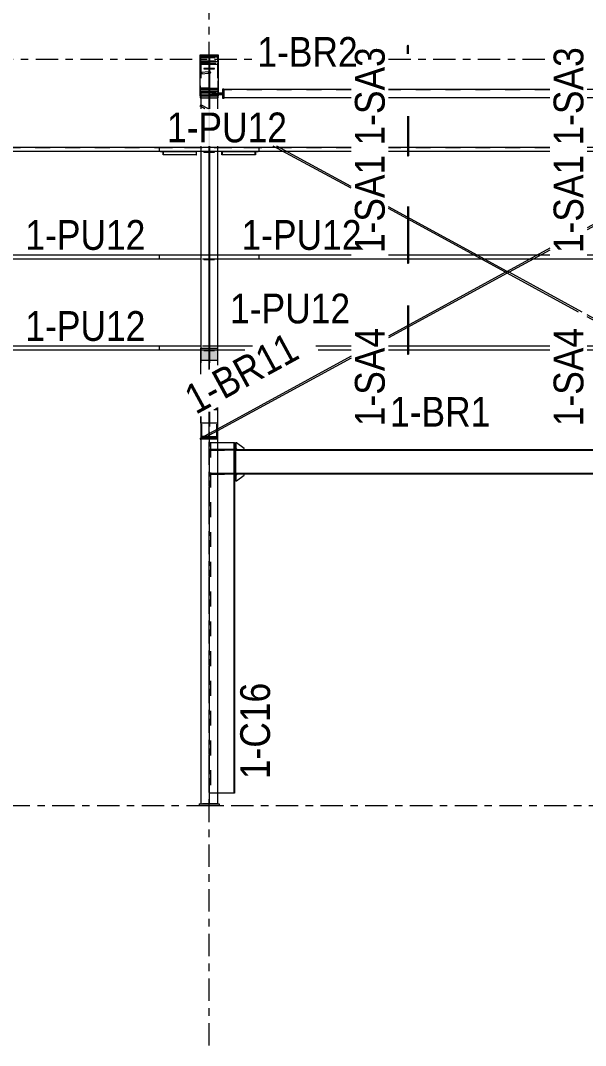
# Model space of a CAD drawing. Header units: millimetres. Extents: x -49 to 1122, y -181 to 639.
# Drawn here: x 477.7 to 553.6, y -10 to 127.7 of the extents above; entities that cross this region are included whole.
import ezdxf

# ---------------------------------------------------------------- set-up
doc = ezdxf.new("R2010")
doc.units = ezdxf.units.MM
for name, pattern in [('XKITLINE00', [0]), ('XKITLINE02', [4, 2, -2]), ('XKITLINE03', [6, 3, -1, 1, -1])]:
    doc.linetypes.add(name, pattern=pattern)
for name, color, linetype, lineweight in [('Part', 2, 'Continuous', 0), ('PartMark', 7, 'Continuous', 0), ('S-grid', 1, 'Continuous', 0)]:
    doc.layers.add(name, color=color, linetype=linetype, lineweight=lineweight)
doc.styles.add('ARIAL', font='ARIAL.TTF')

# ---------------------------------------------------------------- blocks, each defined once
blk = doc.blocks.new('*A18')
at = {"layer": 'Part'}
blk.add_hatch(color=3, dxfattribs=at).paths.add_polyline_path([(500.83, 110.03), (500.83, 110.06), (501.35, 110.06), (501.35, 109.61), (501.32, 109.61), (501.32, 110.03)], flags=17)
blk = doc.blocks.new('*A19')
at = {"layer": 'Part'}
blk.add_hatch(color=3, dxfattribs=at).paths.add_polyline_path([(504.76, 109.61), (504.76, 110.06), (505.28, 110.06), (505.28, 110.03), (504.79, 110.03), (504.79, 109.61)], flags=17)
blk = doc.blocks.new('*A20')
at = {"layer": 'Part'}
blk.add_hatch(color=3, dxfattribs=at).paths.add_polyline_path([(501.83, 117.55), (501.83, 117.82), (504.28, 117.82), (504.28, 117.55)], flags=17)
blk = doc.blocks.new('*A21')
at = {"layer": 'Part'}
blk.add_hatch(color=3, dxfattribs=at).paths.add_polyline_path([(501.83, 117.28), (501.83, 117.55), (504.28, 117.55), (504.28, 117.28)], flags=17)
blk = doc.blocks.new('*A22')
at = {"layer": 'Part'}
blk.add_hatch(color=3, dxfattribs=at).paths.add_polyline_path([(529.72, 124.35), (529.77, 124.33), (529.79, 124.29), (529.77, 124.24), (529.72, 124.22), (529.68, 124.24), (529.66, 124.29), (529.68, 124.33)], flags=17)
blk = doc.blocks.new('*A23')
at = {"layer": 'Part'}
blk.add_hatch(color=3, dxfattribs=at).paths.add_polyline_path([(503.01, 117.82), (503.01, 118.44), (503.1, 118.44), (503.1, 117.82)], flags=17)
blk = doc.blocks.new('*A24')
at = {"layer": 'Part'}
blk.add_hatch(color=3, dxfattribs=at).paths.add_polyline_path([(501.94, 122.76), (501.94, 122.91), (504.17, 122.91), (504.17, 122.76), (503.1, 122.76), (503.1, 118.59), (504.17, 118.59), (504.17, 118.44), (501.94, 118.44), (501.94, 118.59), (503.01, 118.59), (503.01, 122.76)], flags=17)
blk = doc.blocks.new('*A26')
at = {"layer": 'Part'}
blk.add_hatch(color=3, dxfattribs=at).paths.add_polyline_path([(503.1, 120.79), (503.23, 120.75), (503.27, 120.68), (503.2, 120.6), (503.07, 120.56), (502.94, 120.6), (502.9, 120.68), (502.96, 120.75)], flags=17)
blk = doc.blocks.new('*A57')
at = {"layer": 'Part'}
blk.add_hatch(color=3, dxfattribs=at).paths.add_polyline_path([(503.11, 117.28), (503.11, 83.68), (504.17, 83.68), (504.17, 82.06), (501.94, 82.06), (501.94, 83.68), (503, 83.68), (503, 117.28)], flags=17)
blk = doc.blocks.new('*A434')
at = {"layer": 'S-grid', "color": 1, "linetype": 'XKITLINE03', "lineweight": 0}
for p, q in [((473.77, 122.5), (509.02, 122.5)), ((527.11, 122.5), (548.77, 122.5))]:
    blk.add_line(p, q, dxfattribs=at)
blk = doc.blocks.new('*A435')
at = {"layer": 'S-grid', "color": 1, "linetype": 'XKITLINE03', "lineweight": 0}
blk.add_line((-10, 22.22), (1096.06, 22.22), dxfattribs=at)
blk = doc.blocks.new('*A436')
at = {"layer": 'Part', "color": 7, "linetype": 'XKITLINE02', "lineweight": 0}
for p, q in [((584.17, 116.36), (581.94, 115.15)), ((584.17, 116.1), (581.94, 114.89)), ((543.06, 93.97), (542.82, 93.85)), ((543.29, 93.85), (543.06, 93.72)), ((504.17, 72.8), (501.94, 71.59)), ((504.17, 72.55), (501.94, 71.34)), ((501.88, 71.43), (501.92, 71.36))]:
    blk.add_line(p, q, dxfattribs=at)
at = {"layer": 'Part', "color": 2, "linetype": 'XKITLINE00', "lineweight": 0}
for p, q in [((584.17, 116.36), (584.17, 116.36)), ((584.17, 116.36), (584.28, 116.16)), ((584.28, 116.16), (584.17, 116.1)), ((581.94, 115.15), (553.77, 99.81)), ((581.94, 114.89), (553.77, 99.56)), ((548.77, 97.09), (543.06, 93.97)), ((548.77, 96.83), (543.29, 93.85)), ((542.82, 93.85), (527.11, 85.29)), ((543.06, 93.72), (527.11, 85.04)), ((522.11, 82.57), (504.17, 72.8)), ((522.11, 82.31), (504.17, 72.55)), ((501.94, 71.59), (501.83, 71.53)), ((501.88, 71.43), (501.83, 71.53)), ((501.94, 71.33), (501.88, 71.43)), ((501.94, 71.33), (501.94, 71.34))]:
    blk.add_line(p, q, dxfattribs=at)
blk = doc.blocks.new('*A437')
at = {"layer": 'Part', "color": 2, "linetype": 'XKITLINE00', "lineweight": 0}
for p, q in [((501.83, 116.16), (501.94, 116.36)), ((501.94, 116.1), (501.83, 116.16)), ((501.94, 116.36), (501.94, 116.36)), ((522.11, 105.13), (511.66, 110.81)), ((522.11, 105.38), (512.13, 110.81)), ((543.06, 93.97), (527.11, 102.66)), ((542.82, 93.85), (527.11, 102.4)), ((552.63, 88.51), (543.06, 93.72)), ((553.1, 88.51), (543.29, 93.85)), ((581.94, 72.8), (553.77, 88.14)), ((581.94, 72.55), (553.77, 87.89)), ((584.28, 71.53), (584.17, 71.59)), ((584.28, 71.53), (584.17, 71.33)), ((584.17, 71.33), (584.17, 71.34))]:
    blk.add_line(p, q, dxfattribs=at)
at = {"layer": 'Part', "color": 7, "linetype": 'XKITLINE02', "lineweight": 0}
for p, q in [((502.95, 115.81), (501.94, 116.36)), ((502.48, 115.81), (501.94, 116.1)), ((543.06, 93.72), (542.82, 93.85)), ((543.29, 93.85), (543.06, 93.97)), ((584.17, 71.59), (581.94, 72.8)), ((584.17, 71.34), (581.94, 72.55))]:
    blk.add_line(p, q, dxfattribs=at)
blk = doc.blocks.new('*A438')
at = {"layer": 'Part', "color": 2, "linetype": 'XKITLINE00', "lineweight": 0}
for p, q in [((496.39, 83.39), (496.39, 83.94)), ((501.94, 83.94), (496.39, 83.94)), ((496.39, 83.39), (496.39, 83.39)), ((501.94, 83.39), (496.39, 83.39)), ((508.85, 83.94), (504.17, 83.94)), ((507.82, 83.39), (504.17, 83.39)), ((522.11, 83.94), (517.37, 83.94)), ((522.11, 83.39), (517.68, 83.39)), ((548.77, 83.94), (527.11, 83.94)), ((548.77, 83.39), (527.11, 83.39)), ((561.01, 83.94), (553.77, 83.94)), ((562.03, 83.39), (553.77, 83.39)), ((568.74, 83.94), (561.48, 83.94)), ((568.44, 83.39), (562.5, 83.39)), ((581.94, 83.94), (577.27, 83.94)), ((581.94, 83.39), (578.29, 83.39)), ((589.72, 83.94), (584.17, 83.94)), ((589.72, 83.39), (584.17, 83.39)), ((589.72, 83.94), (589.72, 83.39))]:
    blk.add_line(p, q, dxfattribs=at)
at = {"layer": 'Part', "color": 7, "linetype": 'XKITLINE02', "lineweight": 0}
for p, q in [((508.81, 83.92), (496.39, 83.92)), ((507.86, 83.41), (496.39, 83.41)), ((504.17, 83.94), (501.94, 83.94)), ((504.17, 83.39), (501.94, 83.39)), ((522.11, 83.92), (517.38, 83.92)), ((522.11, 83.41), (517.66, 83.41)), ((548.77, 83.92), (527.11, 83.92)), ((548.77, 83.41), (527.11, 83.41)), ((568.73, 83.92), (553.77, 83.92)), ((568.45, 83.41), (553.77, 83.41)), ((561.48, 83.94), (561.01, 83.94)), ((562.5, 83.39), (562.03, 83.39)), ((589.72, 83.92), (577.3, 83.92)), ((589.72, 83.41), (578.25, 83.41)), ((584.17, 83.94), (581.94, 83.94)), ((584.17, 83.39), (581.94, 83.39))]:
    blk.add_line(p, q, dxfattribs=at)
blk = doc.blocks.new('*A439')
at = {"layer": 'Part', "color": 2, "linetype": 'XKITLINE00', "lineweight": 0}
for p, q in [((496.39, 95.61), (496.39, 96.17)), ((501.94, 96.17), (496.39, 96.17)), ((496.39, 95.61), (496.39, 95.61)), ((501.94, 95.61), (496.39, 95.61)), ((522.11, 96.17), (504.17, 96.17)), ((539.58, 95.61), (504.17, 95.61)), ((538.56, 96.17), (527.11, 96.17)), ((547.08, 96.17), (539.03, 96.17)), ((546.06, 95.61), (540.05, 95.61)), ((581.94, 95.61), (546.53, 95.61)), ((548.77, 96.17), (547.55, 96.17)), ((581.94, 96.17), (553.77, 96.17)), ((589.72, 96.17), (584.17, 96.17)), ((589.72, 95.61), (584.17, 95.61)), ((589.72, 96.17), (589.72, 95.61))]:
    blk.add_line(p, q, dxfattribs=at)
at = {"layer": 'Part', "color": 7, "linetype": 'XKITLINE02', "lineweight": 0}
for p, q in [((522.11, 96.15), (496.39, 96.15)), ((589.72, 95.63), (496.39, 95.63)), ((504.17, 96.17), (501.94, 96.17)), ((504.17, 95.61), (501.94, 95.61)), ((548.77, 96.15), (527.11, 96.15)), ((539.03, 96.17), (538.56, 96.17)), ((540.05, 95.61), (539.58, 95.61)), ((546.53, 95.61), (546.06, 95.61)), ((547.55, 96.17), (547.08, 96.17)), ((589.72, 96.15), (553.77, 96.15)), ((584.17, 96.17), (581.94, 96.17)), ((584.17, 95.61), (581.94, 95.61))]:
    blk.add_line(p, q, dxfattribs=at)
blk = doc.blocks.new('*A440')
at = {"layer": 'Part', "color": 2, "linetype": 'XKITLINE00', "lineweight": 0}
for p, q in [((496.39, 110.06), (496.39, 110.61)), ((501.94, 110.61), (496.39, 110.61)), ((512.03, 110.61), (504.17, 110.61)), ((522.11, 110.61), (512.5, 110.61)), ((548.77, 110.61), (527.11, 110.61)), ((573.61, 110.61), (553.77, 110.61)), ((581.94, 110.61), (574.08, 110.61)), ((589.72, 110.61), (584.17, 110.61)), ((589.72, 110.61), (589.72, 110.06)), ((496.39, 110.06), (496.39, 110.06)), ((496.87, 110.06), (496.39, 110.06)), ((501.94, 110.06), (501.35, 110.06)), ((504.76, 110.06), (504.17, 110.06)), ((513.05, 110.06), (509.24, 110.06)), ((522.11, 110.06), (513.52, 110.06)), ((548.77, 110.06), (527.11, 110.06)), ((572.59, 110.06), (553.77, 110.06)), ((576.87, 110.06), (573.06, 110.06)), ((581.94, 110.06), (581.35, 110.06)), ((584.76, 110.06), (584.17, 110.06)), ((589.72, 110.06), (589.24, 110.06))]:
    blk.add_line(p, q, dxfattribs=at)
at = {"layer": 'Part', "color": 7, "linetype": 'XKITLINE02', "lineweight": 0}
for p, q in [((522.11, 110.59), (496.39, 110.59)), ((504.17, 110.61), (501.94, 110.61)), ((512.5, 110.61), (512.03, 110.61)), ((548.77, 110.59), (527.11, 110.59)), ((589.72, 110.59), (553.77, 110.59)), ((574.08, 110.61), (573.61, 110.61)), ((584.17, 110.61), (581.94, 110.61)), ((522.11, 110.08), (496.39, 110.08)), ((501.35, 110.06), (496.87, 110.06)), ((504.17, 110.06), (501.94, 110.06)), ((509.24, 110.06), (504.76, 110.06)), ((513.52, 110.06), (513.05, 110.06)), ((548.77, 110.08), (527.11, 110.08)), ((589.72, 110.08), (553.77, 110.08)), ((573.06, 110.06), (572.59, 110.06)), ((581.35, 110.06), (576.87, 110.06)), ((584.17, 110.06), (581.94, 110.06)), ((589.24, 110.06), (584.76, 110.06))]:
    blk.add_line(p, q, dxfattribs=at)
blk = doc.blocks.new('*A441')
at = {"layer": 'Part', "color": 2, "linetype": 'XKITLINE00', "lineweight": 0}
for p, q in [((506.63, 70.07), (579.48, 70.07)), ((506.63, 69.97), (579.48, 69.97)), ((579.48, 66.84), (506.63, 66.84)), ((579.48, 66.74), (506.63, 66.74))]:
    blk.add_line(p, q, dxfattribs=at)
at = {"layer": 'Part', "color": 7, "linetype": 'XKITLINE02', "lineweight": 0}
for p, q in [((506.63, 66.74), (506.63, 70.07)), ((579.48, 70.07), (579.48, 66.74))]:
    blk.add_line(p, q, dxfattribs=at)
blk = doc.blocks.new('*A442')
at = {"layer": 'Part', "color": 2, "linetype": 'XKITLINE00', "lineweight": 0}
for p, q in [((522.11, 118.4), (505, 118.4)), ((548.77, 118.4), (527.11, 118.4)), ((581.11, 118.4), (553.77, 118.4)), ((522.11, 117.29), (505, 117.29)), ((548.77, 117.29), (527.11, 117.29)), ((581.11, 117.29), (553.77, 117.29))]:
    blk.add_line(p, q, dxfattribs=at)
at = {"layer": 'Part', "color": 7, "linetype": 'XKITLINE02', "lineweight": 0}
for p, q in [((505, 117.29), (505, 118.4)), ((581.11, 117.29), (581.11, 118.4)), ((522.11, 118.36), (505, 118.36)), ((505, 117.34), (522.11, 117.34)), ((548.77, 118.36), (527.11, 118.36)), ((527.11, 117.34), (548.77, 117.34)), ((581.11, 118.36), (553.77, 118.36)), ((553.77, 117.34), (581.11, 117.34))]:
    blk.add_line(p, q, dxfattribs=at)
blk = doc.blocks.new('*A501')
at = {"layer": 'Part', "color": 7, "linetype": 'XKITLINE02', "lineweight": 0}
for p, q in [((503.03, 110), (503.08, 110)), ((503.03, 108.89), (503.03, 110)), ((503.03, 110), (503.08, 110)), ((503.03, 108.89), (503.08, 108.89)), ((503.08, 108.89), (503.08, 110))]:
    blk.add_line(p, q, dxfattribs=at)
blk = doc.blocks.new('*A502')
at = {"layer": 'Part', "color": 7, "linetype": 'XKITLINE02', "lineweight": 0}
for p, q in [((503.78, 110.06), (502.33, 110.06)), ((502.33, 110), (502.33, 110.06)), ((502.33, 110), (503.78, 110)), ((503.78, 110), (503.78, 110.06))]:
    blk.add_line(p, q, dxfattribs=at)
blk = doc.blocks.new('*A503')
at = {"layer": 'Part', "color": 7, "linetype": 'XKITLINE02', "lineweight": 0}
for p, q in [((503.78, 121.22), (502.33, 121.22)), ((502.33, 121.22), (502.33, 121.16)), ((502.33, 121.16), (503.78, 121.16)), ((503.78, 121.16), (503.78, 121.22))]:
    blk.add_line(p, q, dxfattribs=at)
blk = doc.blocks.new('*A504')
at = {"layer": 'Part', "color": 7, "linetype": 'XKITLINE02', "lineweight": 0}
for p, q in [((503, 122.7), (503, 121.22)), ((503.11, 122.7), (503, 122.7)), ((503.11, 121.22), (503.11, 122.7)), ((503, 122.03), (503.11, 122.03)), ((503, 121.77), (503.11, 121.77)), ((503, 121.22), (503.11, 121.22)), ((503.11, 121.22), (503, 121.22))]:
    blk.add_line(p, q, dxfattribs=at)
blk = doc.blocks.new('*A505')
at = {"layer": 'Part', "color": 2, "linetype": 'XKITLINE00', "lineweight": 0}
for p, q in [((496.5, 110.03), (496.5, 110.06)), ((500.83, 110.03), (496.5, 110.03)), ((501.35, 110.06), (496.87, 110.06)), ((496.87, 109.61), (496.87, 110.03)), ((501.32, 109.61), (496.87, 109.61)), ((500.83, 110.03), (500.83, 110.06)), ((501.32, 110.03), (500.83, 110.03)), ((501.32, 110.03), (501.32, 109.61)), ((501.32, 109.61), (501.35, 109.61)), ((501.35, 109.61), (501.35, 110.06))]:
    blk.add_line(p, q, dxfattribs=at)
at = {"layer": 'Part', "color": 7, "linetype": 'XKITLINE02', "lineweight": 0}
for p, q in [((496.87, 110.06), (496.5, 110.06)), ((496.89, 109.61), (496.87, 109.61)), ((496.89, 110.06), (496.89, 109.61))]:
    blk.add_line(p, q, dxfattribs=at)
blk = doc.blocks.new('*A506')
at = {"layer": 'Part', "color": 2, "linetype": 'XKITLINE00', "lineweight": 0}
for p, q in [((504.76, 109.61), (504.76, 110.06)), ((504.76, 110.06), (505.28, 110.06)), ((509.25, 109.61), (504.76, 109.61)), ((509.61, 110.03), (504.79, 110.03)), ((504.79, 110.03), (504.79, 109.61)), ((509.24, 110.06), (505.28, 110.06)), ((505.28, 110.06), (505.28, 110.03)), ((509.25, 110.03), (509.25, 109.61)), ((509.61, 110.06), (509.61, 110.03))]:
    blk.add_line(p, q, dxfattribs=at)
at = {"layer": 'Part', "color": 7, "linetype": 'XKITLINE02', "lineweight": 0}
for p, q in [((509.23, 109.61), (509.23, 110.06)), ((509.23, 110.06), (509.61, 110.06)), ((509.61, 110.03), (509.25, 110.03))]:
    blk.add_line(p, q, dxfattribs=at)
blk = doc.blocks.new('*A507')
at = {"layer": 'Part', "color": 2, "linetype": 'XKITLINE00', "lineweight": 0}
for p, q in [((501.83, 117.55), (501.83, 123.06)), ((501.83, 123.06), (504.28, 123.06)), ((504.28, 123.06), (504.28, 117.55)), ((501.83, 117.82), (504.28, 117.82)), ((504.28, 117.55), (501.83, 117.55))]:
    blk.add_line(p, q, dxfattribs=at)
at = {"layer": 'Part', "color": 7, "linetype": 'XKITLINE02', "lineweight": 0}
blk.add_line((501.83, 122.88), (504.28, 122.88), dxfattribs=at)
blk = doc.blocks.new('*A508')
at = {"layer": 'Part', "color": 7, "linetype": 'XKITLINE02', "lineweight": 0}
for p, q in [((501.83, 122.88), (501.83, 117.55)), ((504.28, 122.88), (501.83, 122.88)), ((501.83, 122.7), (504.28, 122.7)), ((504.28, 117.55), (504.28, 122.88))]:
    blk.add_line(p, q, dxfattribs=at)
at = {"layer": 'Part', "color": 2, "linetype": 'XKITLINE00', "lineweight": 0}
for p, q in [((501.83, 117.55), (501.83, 117.28)), ((501.83, 117.55), (504.28, 117.55)), ((501.83, 117.28), (504.28, 117.28)), ((504.28, 117.28), (504.28, 117.55))]:
    blk.add_line(p, q, dxfattribs=at)
blk = doc.blocks.new('*A509')
at = {"layer": 'Part', "color": 2, "linetype": 'XKITLINE00', "lineweight": 0}
for p, q in [((504.89, 117.18), (504.89, 118.51)), ((504.89, 118.51), (505, 118.51)), ((505, 118.51), (505, 117.18)), ((505, 117.18), (504.89, 117.18))]:
    blk.add_line(p, q, dxfattribs=at)
blk = doc.blocks.new('*A510')
at = {"layer": 'Part', "color": 7, "linetype": 'XKITLINE02', "lineweight": 0}
for p, q in [((503.44, 117.9), (503.44, 117.79)), ((504.28, 117.9), (503.44, 117.9)), ((504.78, 117.79), (503.44, 117.79))]:
    blk.add_line(p, q, dxfattribs=at)
at = {"layer": 'Part', "color": 2, "linetype": 'XKITLINE00', "lineweight": 0}
for p, q in [((504.89, 117.9), (504.28, 117.9)), ((504.89, 117.79), (504.78, 117.79)), ((504.89, 117.9), (504.89, 117.79))]:
    blk.add_line(p, q, dxfattribs=at)
blk = doc.blocks.new('*A511')
at = {"layer": 'Part', "color": 7, "linetype": 'XKITLINE02', "lineweight": 0}
for p, q in [((503.11, 117.79), (503.11, 117.68)), ((504.28, 117.79), (503.11, 117.79)), ((504.28, 117.68), (503.11, 117.68)), ((503.28, 117.79), (503.28, 117.68))]:
    blk.add_line(p, q, dxfattribs=at)
at = {"layer": 'Part', "color": 2, "linetype": 'XKITLINE00', "lineweight": 0}
for p, q in [((504.78, 117.79), (504.28, 117.79)), ((504.78, 117.68), (504.28, 117.68)), ((504.78, 117.79), (504.78, 117.68))]:
    blk.add_line(p, q, dxfattribs=at)
blk = doc.blocks.new('*A512')
at = {"layer": 'Part', "color": 2, "linetype": 'XKITLINE00', "lineweight": 0}
for p, q in [((503, 123.06), (503, 122.91)), ((503, 123.06), (503.11, 123.06)), ((503.11, 123.06), (503.11, 122.91))]:
    blk.add_line(p, q, dxfattribs=at)
at = {"layer": 'Part', "color": 7, "linetype": 'XKITLINE02', "lineweight": 0}
for p, q in [((503, 122.91), (503, 122.26)), ((503.11, 122.91), (503.11, 122.26)), ((503.11, 122.42), (503, 122.42)), ((503, 122.34), (503.11, 122.34)), ((503.11, 122.26), (503, 122.26))]:
    blk.add_line(p, q, dxfattribs=at)
blk = doc.blocks.new('*A513')
at = {"layer": 'Part', "color": 2, "linetype": 'XKITLINE00', "lineweight": 0}
for p, q in [((529.66, 114.84), (529.66, 110.61)), ((529.79, 114.84), (529.79, 110.61)), ((529.66, 110.06), (529.66, 109.51)), ((529.68, 109.52), (529.66, 109.51)), ((529.66, 109.51), (529.68, 109.51)), ((529.72, 109.52), (529.68, 109.52)), ((529.68, 109.51), (529.72, 109.51)), ((529.77, 109.52), (529.72, 109.52)), ((529.72, 109.51), (529.77, 109.51)), ((529.79, 109.51), (529.77, 109.52)), ((529.77, 109.51), (529.79, 109.51)), ((529.79, 110.06), (529.79, 109.51))]:
    blk.add_line(p, q, dxfattribs=at)
at = {"layer": 'Part', "color": 7, "linetype": 'XKITLINE02', "lineweight": 0}
for p, q in [((529.66, 110.61), (529.66, 110.06)), ((529.79, 110.61), (529.79, 110.06))]:
    blk.add_line(p, q, dxfattribs=at)
blk = doc.blocks.new('*A514')
at = {"layer": 'Part', "color": 2, "linetype": 'XKITLINE00', "lineweight": 0}
for p, q in [((529.68, 124.33), (529.66, 124.29)), ((529.66, 123.18), (529.66, 124.29)), ((529.66, 124.29), (529.68, 124.24)), ((529.72, 124.35), (529.68, 124.33)), ((529.68, 124.24), (529.72, 124.22)), ((529.77, 124.33), (529.72, 124.35)), ((529.72, 124.22), (529.77, 124.24)), ((529.79, 124.29), (529.77, 124.33)), ((529.77, 124.24), (529.79, 124.29)), ((529.79, 123.18), (529.79, 124.29))]:
    blk.add_line(p, q, dxfattribs=at)
blk = doc.blocks.new('*A515')
at = {"layer": 'Part', "color": 2, "linetype": 'XKITLINE00', "lineweight": 0}
for p, q in [((503.01, 118.44), (503.01, 117.82)), ((503.01, 118.44), (503.1, 118.44)), ((503.1, 118.44), (503.1, 117.82)), ((503.1, 117.82), (503.01, 117.82))]:
    blk.add_line(p, q, dxfattribs=at)
at = {"layer": 'Part', "color": 7, "linetype": 'XKITLINE02', "lineweight": 0}
for p, q in [((503.01, 118.38), (503.1, 118.38)), ((503.01, 118.27), (503.1, 118.27))]:
    blk.add_line(p, q, dxfattribs=at)
blk = doc.blocks.new('*A516')
at = {"layer": 'Part', "color": 2, "linetype": 'XKITLINE00', "lineweight": 0}
for p, q in [((501.94, 122.76), (501.94, 122.91)), ((501.94, 122.91), (504.17, 122.91)), ((501.94, 122.12), (501.94, 122.76)), ((501.94, 122.76), (503.01, 122.76)), ((503.01, 122.76), (503.01, 118.59)), ((503.1, 122.76), (503.1, 118.59)), ((504.17, 122.76), (503.1, 122.76)), ((504.17, 122.91), (504.17, 122.12)), ((501.94, 122.12), (503.01, 122.12)), ((504.17, 122.12), (503.1, 122.12)), ((503.01, 118.59), (501.94, 118.59)), ((501.94, 118.59), (501.94, 118.36)), ((501.94, 118.44), (504.17, 118.44)), ((503.1, 118.59), (504.17, 118.59)), ((504.17, 118.59), (504.17, 118.36)), ((503.01, 118.36), (501.94, 118.36)), ((504.17, 118.36), (503.1, 118.36))]:
    blk.add_line(p, q, dxfattribs=at)
at = {"layer": 'Part', "color": 7, "linetype": 'XKITLINE02', "lineweight": 0}
for p, q in [((501.94, 122.24), (504.17, 122.24)), ((501.94, 118.49), (503.01, 118.49)), ((503.01, 118.59), (503.01, 118.49)), ((503.1, 118.49), (503.1, 118.59)), ((504.17, 118.49), (503.1, 118.49)), ((503.1, 118.36), (503.01, 118.36))]:
    blk.add_line(p, q, dxfattribs=at)
blk = doc.blocks.new('*A518')
at = {"layer": 'Part', "color": 2, "linetype": 'XKITLINE00', "lineweight": 0}
for p, q in [((501.93, 120.6), (501.95, 120.67)), ((501.95, 120.52), (501.93, 120.6)), ((501.95, 120.67), (501.99, 120.7)), ((501.99, 120.48), (501.95, 120.52)), ((503.01, 120.78), (501.99, 120.7)), ((503.01, 120.56), (501.99, 120.48)), ((502.96, 120.75), (502.9, 120.68)), ((502.9, 120.68), (502.94, 120.6)), ((502.94, 120.6), (503.07, 120.56)), ((503.1, 120.79), (502.96, 120.75)), ((503.07, 120.56), (503.2, 120.6)), ((503.23, 120.75), (503.1, 120.79)), ((503.2, 120.6), (503.27, 120.68)), ((503.27, 120.68), (503.23, 120.75))]:
    blk.add_line(p, q, dxfattribs=at)
at = {"layer": 'Part', "color": 7, "linetype": 'XKITLINE02', "lineweight": 0}
for p, q in [((501.99, 120.7), (502.04, 120.66)), ((502.04, 120.5), (501.99, 120.48)), ((502.04, 120.66), (502.06, 120.58)), ((502.06, 120.58), (502.04, 120.5)), ((503.1, 120.79), (503.01, 120.78)), ((503.07, 120.56), (503.01, 120.56))]:
    blk.add_line(p, q, dxfattribs=at)
blk = doc.blocks.new('*A675')
at = {"layer": 'S-grid', "color": 1, "linetype": 'XKITLINE03', "lineweight": 0}
for p, q in [((503.06, 115.81), (503.06, 183.61)), ((503.06, 80.79), (503.06, 110.81)), ((503.06, -10), (503.06, 75.1))]:
    blk.add_line(p, q, dxfattribs=at)
blk = doc.blocks.new('*A690')
at = {"layer": 'Part', "color": 7, "linetype": 'XKITLINE02', "lineweight": 0}
for p, q in [((501.94, 121.94), (501.94, 117.28)), ((501.94, 121.94), (504.17, 121.94)), ((501.94, 121.81), (503, 121.81)), ((503, 121.81), (503, 115.81)), ((503.11, 115.81), (503.11, 121.81)), ((503.11, 121.81), (504.17, 121.81)), ((504.17, 121.94), (504.17, 117.28)), ((501.94, 118.18), (503, 118.18)), ((501.94, 118.05), (504.17, 118.05)), ((503.11, 118.18), (504.17, 118.18)), ((503, 110.81), (503, 80.76)), ((503.11, 80.82), (503.11, 110.81)), ((501.94, 83.68), (501.94, 80.19)), ((504.17, 83.68), (504.17, 81.4)), ((501.94, 74.49), (501.94, 73.59)), ((503, 75.07), (503, 22.44)), ((503.11, 22.44), (503.11, 75.13)), ((504.17, 75.7), (504.17, 73.59)), ((504.17, 22.44), (501.94, 22.44))]:
    blk.add_line(p, q, dxfattribs=at)
at = {"layer": 'Part', "color": 2, "linetype": 'XKITLINE00', "lineweight": 0}
for p, q in [((501.94, 117.28), (501.94, 115.81)), ((504.17, 117.28), (504.17, 115.81)), ((501.94, 110.81), (501.94, 83.68)), ((504.17, 110.81), (504.17, 83.68)), ((501.94, 73.59), (501.94, 22.44)), ((504.17, 73.59), (504.17, 22.44))]:
    blk.add_line(p, q, dxfattribs=at)
blk = doc.blocks.new('*A708')
at = {"layer": 'Part', "color": 7, "linetype": 'XKITLINE02', "lineweight": 0}
for p, q in [((503.11, 23.89), (503.11, 70.96)), ((504.17, 70.96), (503.11, 70.96)), ((503.21, 70.96), (503.21, 23.89)), ((504.17, 23.89), (503.11, 23.89))]:
    blk.add_line(p, q, dxfattribs=at)
at = {"layer": 'Part', "color": 2, "linetype": 'XKITLINE00', "lineweight": 0}
for p, q in [((506.44, 70.96), (504.17, 70.96)), ((506.34, 70.96), (506.34, 23.89)), ((506.44, 70.96), (506.44, 23.89)), ((506.44, 23.89), (504.17, 23.89))]:
    blk.add_line(p, q, dxfattribs=at)
blk = doc.blocks.new('*A709')
at = {"layer": 'Part', "color": 7, "linetype": 'XKITLINE02', "lineweight": 0}
for p, q in [((503, 117.96), (503, 117.28)), ((503, 117.96), (503.11, 117.96)), ((503, 117.89), (503.11, 117.89)), ((503.11, 117.96), (503.11, 117.28)), ((503, 83.68), (503, 80.76)), ((503.11, 83.68), (503.11, 80.82)), ((503, 75.07), (503, 73.61)), ((503.11, 75.13), (503.11, 73.61)), ((504.17, 73.61), (501.94, 73.61))]:
    blk.add_line(p, q, dxfattribs=at)
at = {"layer": 'Part', "color": 2, "linetype": 'XKITLINE00', "lineweight": 0}
for p, q in [((503, 117.28), (503, 115.81)), ((503, 117.28), (503.11, 117.28)), ((503.11, 117.28), (503.11, 115.81)), ((503, 110.81), (503, 83.68)), ((503.11, 110.81), (503.11, 83.68)), ((501.94, 80.19), (501.94, 83.68)), ((501.94, 83.68), (503, 83.68)), ((503.11, 83.68), (504.17, 83.68)), ((504.17, 83.68), (504.17, 81.4)), ((501.94, 82.06), (504.17, 82.06)), ((501.94, 73.59), (501.94, 74.49)), ((504.17, 75.7), (504.17, 73.59)), ((504.17, 73.59), (501.94, 73.59))]:
    blk.add_line(p, q, dxfattribs=at)
blk = doc.blocks.new('*A710')
at = {"layer": 'Part', "color": 2, "linetype": 'XKITLINE00', "lineweight": 0}
for p, q in [((501.72, 22.44), (501.72, 22.22)), ((501.72, 22.44), (504.39, 22.44)), ((501.72, 22.22), (504.39, 22.22)), ((504.39, 22.44), (504.39, 22.22))]:
    blk.add_line(p, q, dxfattribs=at)
blk = doc.blocks.new('*A713')
at = {"layer": 'Part', "color": 7, "linetype": 'XKITLINE02', "lineweight": 0}
for p, q in [((503.02, 75.08), (503.02, 71.78)), ((503.09, 75.12), (503.09, 71.78)), ((502.08, 71.88), (502.08, 71.66)), ((503.02, 71.78), (502.08, 71.78)), ((504.03, 71.66), (502.08, 71.66)), ((503.09, 71.78), (504.03, 71.78)), ((504.03, 71.88), (504.03, 71.66))]:
    blk.add_line(p, q, dxfattribs=at)
blk = doc.blocks.new('*A715')
at = {"layer": 'Part', "color": 7, "linetype": 'XKITLINE02', "lineweight": 0}
for p, q in [((502.06, 71.46), (502.06, 74.55)), ((504.06, 71.46), (504.06, 75.64)), ((504.06, 71.46), (502.06, 71.46))]:
    blk.add_line(p, q, dxfattribs=at)
blk = doc.blocks.new('*A716')
at = {"layer": 'Part', "color": 7, "linetype": 'XKITLINE02', "lineweight": 0}
for p, q in [((503.03, 83.33), (503.08, 83.33)), ((503.03, 82.22), (503.03, 83.33)), ((503.03, 83.33), (503.08, 83.33)), ((503.08, 82.22), (503.08, 83.33)), ((503.03, 82.22), (503.08, 82.22))]:
    blk.add_line(p, q, dxfattribs=at)
blk = doc.blocks.new('*A717')
at = {"layer": 'Part', "color": 7, "linetype": 'XKITLINE02', "lineweight": 0}
for p, q in [((503.78, 83.39), (502.33, 83.39)), ((502.33, 83.33), (502.33, 83.39)), ((502.33, 83.33), (503.78, 83.33)), ((503.78, 83.33), (503.78, 83.39))]:
    blk.add_line(p, q, dxfattribs=at)
blk = doc.blocks.new('*A718')
at = {"layer": 'Part', "color": 7, "linetype": 'XKITLINE02', "lineweight": 0}
for p, q in [((504.17, 66.82), (503.13, 66.82)), ((503.13, 66.82), (503.13, 66.74)), ((504.17, 66.74), (503.13, 66.74)), ((503.23, 66.82), (503.23, 66.74)), ((503.4, 66.74), (503.4, 66.82)), ((504.17, 66.82), (504.17, 66.74)), ((506.16, 66.74), (506.16, 66.82))]:
    blk.add_line(p, q, dxfattribs=at)
at = {"layer": 'Part', "color": 2, "linetype": 'XKITLINE00', "lineweight": 0}
for p, q in [((506.32, 66.82), (504.17, 66.82)), ((506.32, 66.74), (504.17, 66.74)), ((506.32, 66.82), (506.32, 66.74))]:
    blk.add_line(p, q, dxfattribs=at)
blk = doc.blocks.new('*A719')
at = {"layer": 'Part', "color": 7, "linetype": 'XKITLINE02', "lineweight": 0}
for p, q in [((506.32, 66.82), (503.13, 66.82)), ((503.13, 66.82), (503.13, 66.74)), ((503.13, 66.74), (506.32, 66.74)), ((503.23, 66.82), (503.23, 66.74)), ((503.4, 66.74), (503.4, 66.82)), ((504.17, 66.82), (504.17, 66.74)), ((506.16, 66.74), (506.16, 66.82)), ((506.32, 66.74), (506.32, 66.82))]:
    blk.add_line(p, q, dxfattribs=at)
blk = doc.blocks.new('*A720')
at = {"layer": 'Part', "color": 7, "linetype": 'XKITLINE02', "lineweight": 0}
for p, q in [((504.17, 70.07), (503.13, 70.07)), ((503.13, 70.07), (503.13, 69.98)), ((504.17, 69.98), (503.13, 69.98)), ((503.23, 70.07), (503.23, 69.98)), ((503.4, 69.98), (503.4, 70.07)), ((504.17, 70.07), (504.17, 69.98)), ((506.16, 69.98), (506.16, 70.07))]:
    blk.add_line(p, q, dxfattribs=at)
at = {"layer": 'Part', "color": 2, "linetype": 'XKITLINE00', "lineweight": 0}
for p, q in [((506.32, 70.07), (504.17, 70.07)), ((506.32, 69.98), (504.17, 69.98)), ((506.32, 70.07), (506.32, 69.98))]:
    blk.add_line(p, q, dxfattribs=at)
blk = doc.blocks.new('*A721')
at = {"layer": 'Part', "color": 7, "linetype": 'XKITLINE02', "lineweight": 0}
for p, q in [((506.32, 70.07), (503.13, 70.07)), ((503.13, 70.07), (503.13, 69.98)), ((503.13, 69.98), (506.32, 69.98)), ((503.23, 70.07), (503.23, 69.98)), ((503.4, 69.98), (503.4, 70.07)), ((504.17, 70.07), (504.17, 69.98)), ((506.16, 69.98), (506.16, 70.07)), ((506.32, 69.98), (506.32, 70.07))]:
    blk.add_line(p, q, dxfattribs=at)
blk = doc.blocks.new('*A722')
at = {"layer": 'Part', "color": 2, "linetype": 'XKITLINE00', "lineweight": 0}
for p, q in [((506.47, 65.85), (506.47, 70.96)), ((506.47, 70.96), (506.63, 70.96)), ((506.63, 65.85), (506.63, 70.96)), ((506.63, 65.85), (506.47, 65.85))]:
    blk.add_line(p, q, dxfattribs=at)
blk = doc.blocks.new('*A723')
at = {"layer": 'Part', "color": 2, "linetype": 'XKITLINE00', "lineweight": 0}
for p, q in [((506.74, 70.96), (506.63, 70.96)), ((506.63, 70.24), (506.8, 70.07)), ((507.74, 70.18), (506.74, 70.96)), ((507.74, 70.07), (507.74, 70.18))]:
    blk.add_line(p, q, dxfattribs=at)
at = {"layer": 'Part', "color": 7, "linetype": 'XKITLINE02', "lineweight": 0}
for p, q in [((506.63, 70.96), (506.63, 70.24)), ((506.8, 70.07), (507.74, 70.07))]:
    blk.add_line(p, q, dxfattribs=at)
blk = doc.blocks.new('*A724')
at = {"layer": 'Part', "color": 2, "linetype": 'XKITLINE00', "lineweight": 0}
for p, q in [((506.8, 66.74), (506.63, 66.57)), ((506.74, 65.85), (507.74, 66.62)), ((507.74, 66.62), (507.74, 66.74)), ((506.63, 65.85), (506.74, 65.85))]:
    blk.add_line(p, q, dxfattribs=at)
at = {"layer": 'Part', "color": 7, "linetype": 'XKITLINE02', "lineweight": 0}
for p, q in [((506.63, 66.57), (506.63, 65.85)), ((507.74, 66.74), (506.8, 66.74))]:
    blk.add_line(p, q, dxfattribs=at)
blk = doc.blocks.new('*A725')
at = {"layer": 'Part', "color": 7, "linetype": 'XKITLINE02', "lineweight": 0}
for p, q in [((502, 71.63), (502, 71.74)), ((502, 71.74), (503, 71.74)), ((503, 71.63), (502, 71.63)), ((502.83, 71.74), (502.83, 71.63)), ((503, 71.74), (503, 71.63))]:
    blk.add_line(p, q, dxfattribs=at)
blk = doc.blocks.new('*A726')
at = {"layer": 'Part', "color": 7, "linetype": 'XKITLINE02', "lineweight": 0}
for p, q in [((503.11, 71.74), (504.11, 71.74)), ((503.11, 71.63), (503.11, 71.74)), ((504.11, 71.63), (503.11, 71.63)), ((503.28, 71.74), (503.28, 71.63)), ((504.11, 71.74), (504.11, 71.63))]:
    blk.add_line(p, q, dxfattribs=at)
blk = doc.blocks.new('*A729')
at = {"layer": 'Part', "color": 7, "linetype": 'XKITLINE02', "lineweight": 0}
for p, q in [((503.03, 95.56), (503.08, 95.56)), ((503.03, 94.44), (503.03, 95.56)), ((503.03, 95.56), (503.08, 95.56)), ((503.08, 94.44), (503.08, 95.56)), ((503.03, 94.44), (503.08, 94.44))]:
    blk.add_line(p, q, dxfattribs=at)
blk = doc.blocks.new('*A730')
at = {"layer": 'Part', "color": 7, "linetype": 'XKITLINE02', "lineweight": 0}
for p, q in [((503.78, 95.61), (502.33, 95.61)), ((502.33, 95.56), (502.33, 95.61)), ((502.33, 95.56), (503.78, 95.56)), ((503.78, 95.56), (503.78, 95.61))]:
    blk.add_line(p, q, dxfattribs=at)
blk = doc.blocks.new('*A731')
at = {"layer": 'Part', "color": 2, "linetype": 'XKITLINE00', "lineweight": 0}
for p, q in [((529.66, 89.37), (529.66, 86.68)), ((529.79, 89.37), (529.79, 86.75)), ((529.66, 86.43), (529.66, 83.94)), ((529.79, 86.5), (529.79, 83.94)), ((529.66, 83.39), (529.66, 82.85)), ((529.66, 82.85), (529.68, 82.84)), ((529.68, 82.85), (529.66, 82.85)), ((529.72, 82.85), (529.68, 82.85)), ((529.68, 82.84), (529.72, 82.84)), ((529.77, 82.85), (529.72, 82.85)), ((529.72, 82.84), (529.77, 82.84)), ((529.77, 82.84), (529.79, 82.85)), ((529.79, 82.85), (529.77, 82.85)), ((529.79, 83.39), (529.79, 82.85))]:
    blk.add_line(p, q, dxfattribs=at)
at = {"layer": 'Part', "color": 7, "linetype": 'XKITLINE02', "lineweight": 0}
for p, q in [((529.79, 86.75), (529.79, 86.5)), ((529.66, 86.68), (529.66, 86.43)), ((529.66, 83.94), (529.66, 83.39)), ((529.79, 83.94), (529.79, 83.39))]:
    blk.add_line(p, q, dxfattribs=at)
blk = doc.blocks.new('*A732')
at = {"layer": 'Part', "color": 2, "linetype": 'XKITLINE00', "lineweight": 0}
for p, q in [((529.66, 102.68), (529.66, 101.27)), ((529.79, 102.68), (529.79, 101.2)), ((529.66, 101.02), (529.66, 96.17)), ((529.79, 100.94), (529.79, 96.17)), ((529.66, 95.61), (529.66, 95.07)), ((529.66, 95.07), (529.68, 95.06)), ((529.68, 95.07), (529.66, 95.07)), ((529.72, 95.07), (529.68, 95.07)), ((529.68, 95.06), (529.72, 95.06)), ((529.77, 95.07), (529.72, 95.07)), ((529.72, 95.06), (529.77, 95.06)), ((529.77, 95.06), (529.79, 95.07)), ((529.79, 95.07), (529.77, 95.07)), ((529.79, 95.61), (529.79, 95.07))]:
    blk.add_line(p, q, dxfattribs=at)
at = {"layer": 'Part', "color": 7, "linetype": 'XKITLINE02', "lineweight": 0}
for p, q in [((529.66, 101.27), (529.66, 101.02)), ((529.79, 101.2), (529.79, 100.94)), ((529.66, 96.17), (529.66, 95.61)), ((529.79, 96.17), (529.79, 95.61))]:
    blk.add_line(p, q, dxfattribs=at)
blk = doc.blocks.new('*A789')
at = {"layer": 'Part', "color": 7, "linetype": 'XKITLINE02', "lineweight": 0}
for p, q in [((503.68, 75.44), (504.03, 75.44)), ((503.9, 75.56), (504.03, 75.56)), ((504.03, 75.35), (504.03, 75.56))]:
    blk.add_line(p, q, dxfattribs=at)
blk = doc.blocks.new('*A791')
at = {"layer": 'Part', "color": 2, "linetype": 'XKITLINE00', "lineweight": 0}
for p, q in [((416.39, 83.39), (416.39, 83.94)), ((421.94, 83.94), (416.39, 83.94)), ((416.39, 83.39), (416.39, 83.39)), ((421.94, 83.39), (416.39, 83.39)), ((442.11, 83.94), (424.17, 83.94)), ((442.11, 83.39), (424.17, 83.39)), ((468.77, 83.94), (447.11, 83.94)), ((468.77, 83.39), (447.11, 83.39)), ((501.94, 83.94), (473.77, 83.94)), ((501.94, 83.39), (473.77, 83.39)), ((508.85, 83.94), (504.17, 83.94)), ((507.82, 83.39), (504.17, 83.39))]:
    blk.add_line(p, q, dxfattribs=at)
at = {"layer": 'Part', "color": 7, "linetype": 'XKITLINE02', "lineweight": 0}
for p, q in [((442.11, 83.92), (416.39, 83.92)), ((442.11, 83.41), (416.39, 83.41)), ((424.17, 83.94), (421.94, 83.94)), ((424.17, 83.39), (421.94, 83.39)), ((468.77, 83.92), (447.11, 83.92)), ((468.77, 83.41), (447.11, 83.41)), ((508.81, 83.92), (473.77, 83.92)), ((507.86, 83.41), (473.77, 83.41)), ((504.17, 83.94), (501.94, 83.94)), ((504.17, 83.39), (501.94, 83.39))]:
    blk.add_line(p, q, dxfattribs=at)
blk = doc.blocks.new('*A792')
at = {"layer": 'Part', "color": 2, "linetype": 'XKITLINE00', "lineweight": 0}
for p, q in [((416.39, 95.61), (416.39, 96.17)), ((421.94, 96.17), (416.39, 96.17)), ((416.39, 95.61), (416.39, 95.61)), ((421.94, 95.61), (416.39, 95.61)), ((442.11, 96.17), (424.17, 96.17)), ((501.94, 95.61), (424.17, 95.61)), ((468.77, 96.17), (447.11, 96.17)), ((501.94, 96.17), (473.77, 96.17)), ((509.72, 96.17), (504.17, 96.17)), ((509.72, 95.61), (504.17, 95.61)), ((509.72, 96.17), (509.72, 95.61))]:
    blk.add_line(p, q, dxfattribs=at)
at = {"layer": 'Part', "color": 7, "linetype": 'XKITLINE02', "lineweight": 0}
for p, q in [((442.11, 96.15), (416.39, 96.15)), ((509.72, 95.63), (416.39, 95.63)), ((424.17, 96.17), (421.94, 96.17)), ((424.17, 95.61), (421.94, 95.61)), ((468.77, 96.15), (447.11, 96.15)), ((509.72, 96.15), (473.77, 96.15)), ((504.17, 96.17), (501.94, 96.17)), ((504.17, 95.61), (501.94, 95.61))]:
    blk.add_line(p, q, dxfattribs=at)
blk = doc.blocks.new('*A793')
at = {"layer": 'Part', "color": 2, "linetype": 'XKITLINE00', "lineweight": 0}
for p, q in [((416.39, 110.06), (416.39, 110.61)), ((421.94, 110.61), (416.39, 110.61)), ((442.11, 110.61), (424.17, 110.61)), ((468.77, 110.61), (447.11, 110.61)), ((501.94, 110.61), (473.77, 110.61)), ((509.72, 110.61), (504.17, 110.61)), ((509.72, 110.61), (509.72, 110.06)), ((416.39, 110.06), (416.39, 110.06)), ((416.87, 110.06), (416.39, 110.06)), ((421.94, 110.06), (421.35, 110.06)), ((424.76, 110.06), (424.17, 110.06)), ((442.11, 110.06), (429.24, 110.06)), ((468.77, 110.06), (447.11, 110.06)), ((496.87, 110.06), (473.77, 110.06)), ((501.94, 110.06), (501.35, 110.06)), ((504.76, 110.06), (504.17, 110.06)), ((509.72, 110.06), (509.24, 110.06))]:
    blk.add_line(p, q, dxfattribs=at)
at = {"layer": 'Part', "color": 7, "linetype": 'XKITLINE02', "lineweight": 0}
for p, q in [((442.11, 110.59), (416.39, 110.59)), ((424.17, 110.61), (421.94, 110.61)), ((468.77, 110.59), (447.11, 110.59)), ((509.72, 110.59), (473.77, 110.59)), ((504.17, 110.61), (501.94, 110.61)), ((442.11, 110.08), (416.39, 110.08)), ((421.35, 110.06), (416.87, 110.06)), ((424.17, 110.06), (421.94, 110.06)), ((429.24, 110.06), (424.76, 110.06)), ((468.77, 110.08), (447.11, 110.08)), ((509.72, 110.08), (473.77, 110.08)), ((501.35, 110.06), (496.87, 110.06)), ((504.17, 110.06), (501.94, 110.06)), ((509.24, 110.06), (504.76, 110.06))]:
    blk.add_line(p, q, dxfattribs=at)
blk = doc.blocks.new('*A2527')
at = {"layer": 'PartMark', "color": 3, "style": 'ARIAL', "width": 0.85}
blk.add_text('1-BR1', height=4, dxfattribs=at).set_placement((527.32, 73.12))
blk = doc.blocks.new('*A2570')
at = {"layer": 'PartMark', "color": 3, "style": 'ARIAL', "width": 0.85}
blk.add_text('1-SA3', height=4, rotation=90.0002, dxfattribs=at).set_placement((526.61, 110.88))
blk = doc.blocks.new('*A2583')
at = {"layer": 'PartMark', "color": 3, "style": 'ARIAL', "width": 0.85}
blk.add_text('1-PU12', height=4, dxfattribs=at).set_placement((478.39, 84.64))
blk = doc.blocks.new('*A2585')
at = {"layer": 'PartMark', "color": 3, "style": 'ARIAL', "width": 0.85}
blk.add_text('1-PU12', height=4, dxfattribs=at).set_placement((478.39, 96.87))
blk = doc.blocks.new('*A2588')
at = {"layer": 'PartMark', "color": 3, "style": 'ARIAL', "width": 0.85}
blk.add_text('1-C16', height=4, rotation=90.0002, dxfattribs=at).set_placement((511.22, 25.78))
blk = doc.blocks.new('*A2594')
at = {"layer": 'PartMark', "color": 3, "style": 'ARIAL', "width": 0.85}
blk.add_text('1-SA4', height=4, rotation=90.0002, dxfattribs=at).set_placement((526.61, 73.18))
blk = doc.blocks.new('*A2595')
at = {"layer": 'PartMark', "color": 3, "style": 'ARIAL', "width": 0.85}
blk.add_text('1-SA1', height=4, rotation=90.0002, dxfattribs=at).set_placement((526.61, 96.43))
blk = doc.blocks.new('*A2596')
at = {"layer": 'PartMark', "color": 3, "style": 'ARIAL', "width": 0.85}
blk.add_text('1-BR11', height=4, rotation=28.5677, dxfattribs=at).set_placement((501.25, 74.69))
blk = doc.blocks.new('*A2597')
at = {"layer": 'PartMark', "color": 3, "style": 'ARIAL', "width": 0.85}
blk.add_text('1-PU12', height=4, dxfattribs=at).set_placement((505.86, 86.99))
blk = doc.blocks.new('*A2598')
at = {"layer": 'PartMark', "color": 3, "style": 'ARIAL', "width": 0.85}
blk.add_text('1-PU12', height=4, dxfattribs=at).set_placement((507.39, 96.87))
blk = doc.blocks.new('*A2599')
at = {"layer": 'PartMark', "color": 3, "style": 'ARIAL', "width": 0.85}
blk.add_text('1-PU12', height=4, dxfattribs=at).set_placement((497.39, 111.31))
blk = doc.blocks.new('*A2600')
at = {"layer": 'PartMark', "color": 3, "style": 'ARIAL', "width": 0.85}
blk.add_text('1-BR2', height=4, dxfattribs=at).set_placement((509.52, 121.45))
blk = doc.blocks.new('*A2604')
at = {"layer": 'PartMark', "color": 3, "style": 'ARIAL', "width": 0.85}
blk.add_text('1-SA3', height=4, rotation=90.0002, dxfattribs=at).set_placement((553.27, 110.88))
blk = doc.blocks.new('*A2615')
at = {"layer": 'PartMark', "color": 3, "style": 'ARIAL', "width": 0.85}
blk.add_text('1-SA4', height=4, rotation=90.0002, dxfattribs=at).set_placement((553.27, 73.18))
blk = doc.blocks.new('*A2616')
at = {"layer": 'PartMark', "color": 3, "style": 'ARIAL', "width": 0.85}
blk.add_text('1-SA1', height=4, rotation=90.0002, dxfattribs=at).set_placement((553.27, 96.43))

msp = doc.modelspace()

# ---------------------------------------------------------------- block references
at = {"lineweight": 0}
for name in ['*A675', '*A2600', '*A434', '*A22', '*A514', '*A507', '*A508', '*A24', '*A516', '*A512', '*A504', '*A2570', '*A2604', '*A690', '*A503', '*A518', '*A26', '*A23', '*A515', '*A509', '*A442', '*A20', '*A21', '*A709', '*A57', '*A511', '*A510', '*A436', '*A437', '*A2599', '*A513', '*A793', '*A440', '*A505', '*A18', '*A502', '*A501', '*A19', '*A506', '*A2595', '*A2616', '*A732', '*A2585', '*A2598', '*A792', '*A439', '*A730', '*A729', '*A2597', '*A2583', '*A731', '*A2596', '*A2594', '*A2615', '*A791', '*A438', '*A717', '*A716', '*A2527', '*A715', '*A713', '*A789', '*A725', '*A726', '*A708', '*A722', '*A723', '*A720', '*A721', '*A441', '*A718', '*A719', '*A724', '*A2588', '*A435', '*A710']:
    msp.add_blockref(name, (0, 0), dxfattribs=at)

doc.saveas('drawing.dxf')
